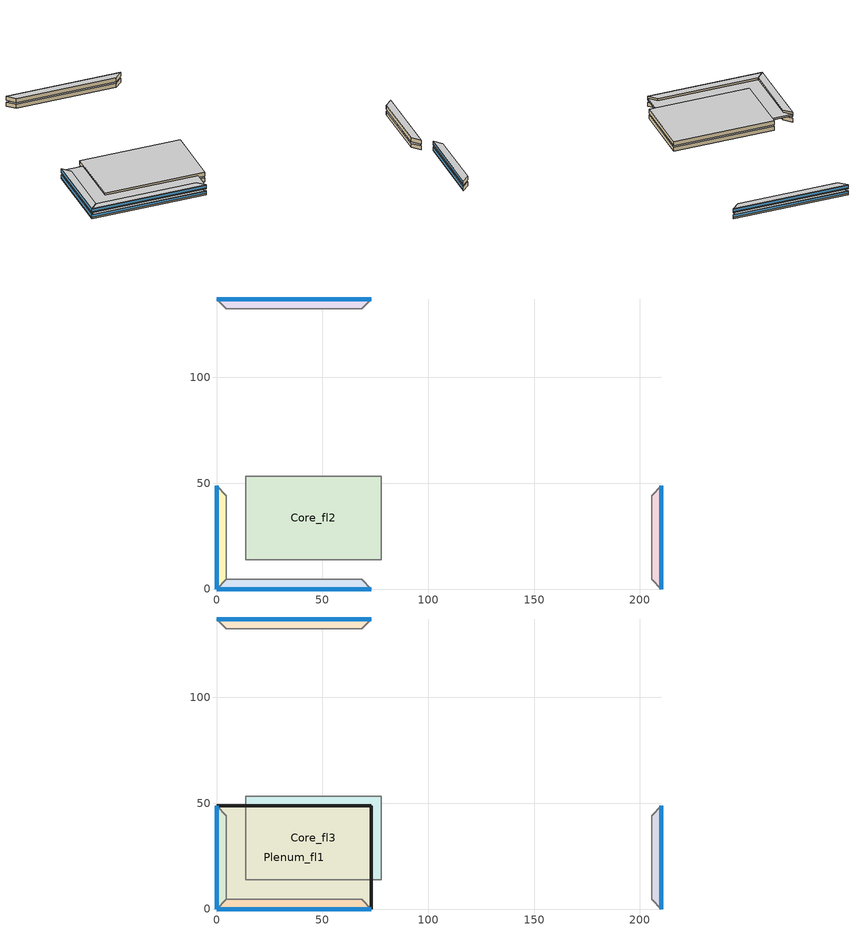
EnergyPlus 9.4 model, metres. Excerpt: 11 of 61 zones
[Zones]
Core_fl2
 floor adiabatic (INT-FLOOR-TOPSIDE): 77.68,53.31 77.68,13.72 13.72,13.72 13.72,53.31 z47.56
 wall to Perimeter_fl2_ZN_2 (int-walls): 77.68,13.72 77.68,53.31 z47.56:50.31
 wall to Perimeter_fl2_ZN_3 (int-walls): 77.68,53.31 13.72,53.31 z47.56:50.31
 wall to Perimeter_fl2_ZN_1 (int-walls): 13.72,13.72 77.68,13.72 z47.56:50.31
 wall to Perimeter_fl2_ZN_4 (int-walls): 13.72,53.31 13.72,13.72 z47.56:50.31
 ceiling to Plenum_fl2 (DropCeiling): 13.72,53.31 13.72,13.72 77.68,13.72 77.68,53.31 z50.31
Perimeter_fl2_ZN_1
 floor adiabatic (INT-FLOOR-TOPSIDE): 68.53,4.57 73.11,0 0,0 4.57,4.57 z47.56
 wall outside (Mass Non-res Ext Wall): 0,0 73.11,0 z47.56:50.31
 wall to Perimeter_fl2_ZN_2 (int-walls): 73.11,0 68.53,4.57 z47.56:50.31
 wall to Perimeter_fl2_ZN_4 (int-walls): 4.57,4.57 0,0 z47.56:50.31
 window (Window Non-res Fixed): 0,0 73.11,0 z48.48:50.06
 ceiling to Plenum_fl2 (DropCeiling): 4.57,4.57 0,0 73.11,0 68.53,4.57 z50.31
Perimeter_fl2_ZN_2
 floor adiabatic (INT-FLOOR-TOPSIDE): 205.63,44.16 210.13,48.74 210.13,0 205.63,4.57 z47.56
 wall outside (Mass Non-res Ext Wall): 210.13,0 210.13,48.74 z47.56:50.31
 wall to Perimeter_fl2_ZN_3 (int-walls): 210.13,48.74 205.63,44.16 z47.56:50.31
 window (Window Non-res Fixed): 210.13,0 210.13,48.74 z48.48:50.06
 ceiling to Plenum_fl2 (DropCeiling): 205.63,4.57 210.13,0 210.13,48.74 205.63,44.16 z50.31
Perimeter_fl2_ZN_3
 floor adiabatic (INT-FLOOR-TOPSIDE): 4.57,132.49 0,137.06 73.11,137.06 68.53,132.49 z47.56
 wall outside (Mass Non-res Ext Wall): 73.11,137.06 0,137.06 z47.56:50.31
 wall to Perimeter_fl2_ZN_4 (int-walls): 0,137.06 4.57,132.49 z47.56:50.31
 window (Window Non-res Fixed): 73.11,137.06 0,137.06 z48.48:50.06
 ceiling to Plenum_fl2 (DropCeiling): 68.53,132.49 73.11,137.06 0,137.06 4.57,132.49 z50.31
Perimeter_fl2_ZN_4
 floor adiabatic (INT-FLOOR-TOPSIDE): 4.57,4.57 0,0 0,48.74 4.57,44.16 z47.56
 wall outside (Mass Non-res Ext Wall): 0,48.74 0,0 z47.56:50.31
 window (Window Non-res Fixed): 0,48.74 0,0 z48.48:50.06
 ceiling to Plenum_fl2 (DropCeiling): 4.57,44.16 0,48.74 0,0 4.57,4.57 z50.31
Core_fl3
 floor adiabatic (INT-FLOOR-TOPSIDE): 77.68,53.31 77.68,13.72 13.72,13.72 13.72,53.31 z51.52
 wall to Perimeter_fl3_ZN_2 (int-walls): 77.68,13.72 77.68,53.31 z51.52:54.27
 wall to Perimeter_fl3_ZN_3 (int-walls): 77.68,53.31 13.72,53.31 z51.52:54.27
 wall to Perimeter_fl3_ZN_1 (int-walls): 13.72,13.72 77.68,13.72 z51.52:54.27
 wall to Perimeter_fl3_ZN_4 (int-walls): 13.72,53.31 13.72,13.72 z51.52:54.27
 ceiling to Plenum_fl3 (DropCeiling): 13.72,53.31 13.72,13.72 77.68,13.72 77.68,53.31 z54.27
Plenum_fl1
 floor to Perimeter_fl1_ZN_1 (DropCeiling): 73.11,0 0,0 4.57,4.57 68.53,4.57 z51.83
 floor to Perimeter_fl1_ZN_2 (DropCeiling): 73.11,0 68.53,4.57 68.53,44.16 73.11,48.74 z51.83
 floor to Perimeter_fl1_ZN_3 (DropCeiling): 0,48.74 73.11,48.74 68.53,44.16 4.57,44.16 z51.83
 floor to Perimeter_fl1_ZN_4 (DropCeiling): 0,0 0,48.74 4.57,44.16 4.57,4.57 z51.83
 floor to Core_fl1 (DropCeiling): 68.53,4.57 4.57,4.57 4.57,44.16 68.53,44.16 z51.83
 wall outside (Mass Non-res Ext Wall): 73.11,0 73.11,48.74 0,48.74 0,0 73.11,0 z51.83:53.05
 ceiling adiabatic (INT-FLOOR-UNDERSIDE): 73.11,48.74 0,48.74 0,0 73.11,0 z53.05
Perimeter_fl3_ZN_1
 floor adiabatic (INT-FLOOR-TOPSIDE): 68.53,4.57 73.11,0 0,0 4.57,4.57 z51.52
 wall outside (Mass Non-res Ext Wall): 0,0 73.11,0 z51.52:54.27
 wall to Perimeter_fl3_ZN_2 (int-walls): 73.11,0 68.53,4.57 z51.52:54.27
 wall to Perimeter_fl3_ZN_4 (int-walls): 4.57,4.57 0,0 z51.52:54.27
 window (Window Non-res Fixed): 0,0 73.11,0 z52.44:54.02
 ceiling to Plenum_fl3 (DropCeiling): 4.57,4.57 0,0 73.11,0 68.53,4.57 z54.27
Perimeter_fl3_ZN_2
 floor adiabatic (INT-FLOOR-TOPSIDE): 205.63,44.16 210.13,48.74 210.13,0 205.63,4.57 z51.52
 wall outside (Mass Non-res Ext Wall): 210.13,0 210.13,48.74 z51.52:54.27
 wall to Perimeter_fl3_ZN_3 (int-walls): 210.13,48.74 205.63,44.16 z51.52:54.27
 window (Window Non-res Fixed): 210.13,0 210.13,48.74 z52.44:54.02
 ceiling to Plenum_fl3 (DropCeiling): 205.63,4.57 210.13,0 210.13,48.74 205.63,44.16 z54.27
Perimeter_fl3_ZN_3
 floor adiabatic (INT-FLOOR-TOPSIDE): 4.57,132.49 0,137.06 73.11,137.06 68.53,132.49 z51.52
 wall outside (Mass Non-res Ext Wall): 73.11,137.06 0,137.06 z51.52:54.27
 wall to Perimeter_fl3_ZN_4 (int-walls): 0,137.06 4.57,132.49 z51.52:54.27
 window (Window Non-res Fixed): 73.11,137.06 0,137.06 z52.44:54.02
 ceiling to Plenum_fl3 (DropCeiling): 68.53,132.49 73.11,137.06 0,137.06 4.57,132.49 z54.27
Perimeter_fl3_ZN_4
 floor adiabatic (INT-FLOOR-TOPSIDE): 4.57,4.57 0,0 0,48.74 4.57,44.16 z51.52
 wall outside (Mass Non-res Ext Wall): 0,48.74 0,0 z51.52:54.27
 window (Window Non-res Fixed): 0,48.74 0,0 z52.44:54.02
 ceiling to Plenum_fl3 (DropCeiling): 4.57,44.16 0,48.74 0,0 4.57,4.57 z54.27
[Building]
Ref Bldg Large Office New2004_v1.3_5.0: 0, City, 0.04, 0.2, FullInteriorAndExterior, 25, 6
[Site:GroundTemperature:BuildingSurface]
19.91, 19.92, 19.91, 19.93, 19.95, 20.04, 20.33, 20.06, 20.44, 20.09, 19.99, 19.95
[Site:Location]
USA CA-SAN FRANCISCO: 37.62, -122.4, -8, 5
[Site:WaterMainsTemperature]
Correlation: , 13.08, 8
[Construction]
DropCeiling: Std AC02
INT-FLOOR-TOPSIDE: MAT-CC05 4 HW CONCRETE, CP02 CARPET PAD
INT-FLOOR-UNDERSIDE: CP02 CARPET PAD, MAT-CC05 4 HW CONCRETE
InteriorFurnishings: Std Wood 6inch
Mass Non-res Ext Wall: 1IN Stucco, 8IN Concrete HW, Mass NonRes Wall Insulation, 1/2IN Gypsum
Window Non-res Fixed: NonRes Fixed Assembly Window
int-walls: 1/2IN Gypsum, 1/2IN Gypsum
[Material]
1/2IN Gypsum: Smooth, 0.0127, 0.16, 784.9, 830, 0.9, 0.92, 0.92
1IN Stucco: Smooth, 0.0253, 0.6918, 1858, 837, 0.9, 0.92, 0.92
8IN CONCRETE HW: Rough, 0.2032, 1.311, 2240, 836.8, 0.9, 0.7, 0.7
MAT-CC05 4 HW CONCRETE: Rough, 0.1016, 1.311, 2240, 836.8, 0.9, 0.7, 0.7
Mass NonRes Wall Insulation: MediumRough, 0.03654, 0.049, 265, 836.8, 0.9, 0.7, 0.7
Std AC02: MediumSmooth, 0.0127, 0.057, 288, 1339, 0.9, 0.7, 0.2
Std Wood 6inch: MediumSmooth, 0.15, 0.12, 540, 1210, 0.9, 0.7, 0.7
[Material:NoMass]
CP02 CARPET PAD: VeryRough, 0.2165, 0.9, 0.7, 0.8
[WindowMaterial:SimpleGlazingSystem]
NonRes Fixed Assembly Window: 6.927, 0.39
[ElectricEquipment]
Core_fl2_PlugMisc_Equip: Core_fl2, BLDG_EQUIP_SCH, Watts/Area, , 10.76, , 0, 0.5, 0, General
Core_fl3_PlugMisc_Equip: Core_fl3, BLDG_EQUIP_SCH, Watts/Area, , 10.76, , 0, 0.5, 0, General
Perimeter_fl2_ZN_1_PlugMisc_Equip: Perimeter_fl2_ZN_1, BLDG_EQUIP_SCH, Watts/Area, , 10.76, , 0, 0.5, 0, General
Perimeter_fl3_ZN_1_PlugMisc_Equip: Perimeter_fl3_ZN_1, BLDG_EQUIP_SCH, Watts/Area, , 10.76, , 0, 0.5, 0, General
Perimeter_fl2_ZN_2_PlugMisc_Equip: Perimeter_fl2_ZN_2, BLDG_EQUIP_SCH, Watts/Area, , 10.76, , 0, 0.5, 0, General
Perimeter_fl3_ZN_2_PlugMisc_Equip: Perimeter_fl3_ZN_2, BLDG_EQUIP_SCH, Watts/Area, , 10.76, , 0, 0.5, 0, General
Perimeter_fl2_ZN_3_PlugMisc_Equip: Perimeter_fl2_ZN_3, BLDG_EQUIP_SCH, Watts/Area, , 10.76, , 0, 0.5, 0, General
Perimeter_fl3_ZN_3_PlugMisc_Equip: Perimeter_fl3_ZN_3, BLDG_EQUIP_SCH, Watts/Area, , 10.76, , 0, 0.5, 0, General
Perimeter_fl2_ZN_4_PlugMisc_Equip: Perimeter_fl2_ZN_4, BLDG_EQUIP_SCH, Watts/Area, , 10.76, , 0, 0.5, 0, General
Perimeter_fl3_ZN_4_PlugMisc_Equip: Perimeter_fl3_ZN_4, BLDG_EQUIP_SCH, Watts/Area, , 10.76, , 0, 0.5, 0, General
[Exterior:FuelEquipment]
Elevators: Electricity, BLDG_ELEVATORS, 244400, Elevators
[Exterior:Lights]
Exterior Facade Lighting: ALWAYS_ON, 51260, AstronomicalClock, Exterior Facade Lighting
[InternalMass]
Core_fl2 Internal Mass: InteriorFurnishings, Core_fl2, 5065
Core_fl3 Internal Mass: InteriorFurnishings, Core_fl3, 5065
Perimeter_fl2_ZN_1 Internal Mass: InteriorFurnishings, Perimeter_fl2_ZN_1, 626.8
Perimeter_fl3_ZN_1 Internal Mass: InteriorFurnishings, Perimeter_fl3_ZN_1, 626.8
Perimeter_fl2_ZN_2 Internal Mass: InteriorFurnishings, Perimeter_fl2_ZN_2, 404
Perimeter_fl3_ZN_2 Internal Mass: InteriorFurnishings, Perimeter_fl3_ZN_2, 404
Perimeter_fl2_ZN_3 Internal Mass: InteriorFurnishings, Perimeter_fl2_ZN_3, 626.8
Perimeter_fl3_ZN_3 Internal Mass: InteriorFurnishings, Perimeter_fl3_ZN_3, 626.8
Perimeter_fl2_ZN_4 Internal Mass: InteriorFurnishings, Perimeter_fl2_ZN_4, 404
Perimeter_fl3_ZN_4 Internal Mass: InteriorFurnishings, Perimeter_fl3_ZN_4, 404
[Lights]
Core_fl2_Lights: Core_fl2, BLDG_LIGHT_SCH, Watts/Area, , 10.76, , 0, 0.7, 0.2, 1, General, No
Core_fl3_Lights: Core_fl3, BLDG_LIGHT_SCH, Watts/Area, , 10.76, , 0, 0.7, 0.2, 1, General, No
Perimeter_fl2_ZN_1_Lights: Perimeter_fl2_ZN_1, BLDG_LIGHT_SCH, Watts/Area, , 10.76, , 0, 0.7, 0.2, 1, General, No
Perimeter_fl3_ZN_1_Lights: Perimeter_fl3_ZN_1, BLDG_LIGHT_SCH, Watts/Area, , 10.76, , 0, 0.7, 0.2, 1, General, No
Perimeter_fl2_ZN_2_Lights: Perimeter_fl2_ZN_2, BLDG_LIGHT_SCH, Watts/Area, , 10.76, , 0, 0.7, 0.2, 1, General, No
Perimeter_fl3_ZN_2_Lights: Perimeter_fl3_ZN_2, BLDG_LIGHT_SCH, Watts/Area, , 10.76, , 0, 0.7, 0.2, 1, General, No
Perimeter_fl2_ZN_3_Lights: Perimeter_fl2_ZN_3, BLDG_LIGHT_SCH, Watts/Area, , 10.76, , 0, 0.7, 0.2, 1, General, No
Perimeter_fl3_ZN_3_Lights: Perimeter_fl3_ZN_3, BLDG_LIGHT_SCH, Watts/Area, , 10.76, , 0, 0.7, 0.2, 1, General, No
Perimeter_fl2_ZN_4_Lights: Perimeter_fl2_ZN_4, BLDG_LIGHT_SCH, Watts/Area, , 10.76, , 0, 0.7, 0.2, 1, General, No
Perimeter_fl3_ZN_4_Lights: Perimeter_fl3_ZN_4, BLDG_LIGHT_SCH, Watts/Area, , 10.76, , 0, 0.7, 0.2, 1, General, No
[OtherEquipment]
Spawn-Zone-Core_fl2-RadiantGains: None, Core_fl2, Spawn-RadiantGains-Schedule, EquipmentLevel, 0, 0, 0, 0, 1, 0
Spawn-Zone-Core_fl3-RadiantGains: None, Core_fl3, Spawn-RadiantGains-Schedule, EquipmentLevel, 0, 0, 0, 0, 1, 0
Spawn-Zone-Plenum_fl1-RadiantGains: None, Plenum_fl1, Spawn-RadiantGains-Schedule, EquipmentLevel, 0, 0, 0, 0, 1, 0
Spawn-Zone-Perimeter_fl2_ZN_1-RadiantGains: None, Perimeter_fl2_ZN_1, Spawn-RadiantGains-Schedule, EquipmentLevel, 0, 0, 0, 0, 1, 0
Spawn-Zone-Perimeter_fl3_ZN_1-RadiantGains: None, Perimeter_fl3_ZN_1, Spawn-RadiantGains-Schedule, EquipmentLevel, 0, 0, 0, 0, 1, 0
Spawn-Zone-Perimeter_fl2_ZN_2-RadiantGains: None, Perimeter_fl2_ZN_2, Spawn-RadiantGains-Schedule, EquipmentLevel, 0, 0, 0, 0, 1, 0
Spawn-Zone-Perimeter_fl3_ZN_2-RadiantGains: None, Perimeter_fl3_ZN_2, Spawn-RadiantGains-Schedule, EquipmentLevel, 0, 0, 0, 0, 1, 0
Spawn-Zone-Perimeter_fl2_ZN_3-RadiantGains: None, Perimeter_fl2_ZN_3, Spawn-RadiantGains-Schedule, EquipmentLevel, 0, 0, 0, 0, 1, 0
Spawn-Zone-Perimeter_fl3_ZN_3-RadiantGains: None, Perimeter_fl3_ZN_3, Spawn-RadiantGains-Schedule, EquipmentLevel, 0, 0, 0, 0, 1, 0
Spawn-Zone-Perimeter_fl2_ZN_4-RadiantGains: None, Perimeter_fl2_ZN_4, Spawn-RadiantGains-Schedule, EquipmentLevel, 0, 0, 0, 0, 1, 0
Spawn-Zone-Perimeter_fl3_ZN_4-RadiantGains: None, Perimeter_fl3_ZN_4, Spawn-RadiantGains-Schedule, EquipmentLevel, 0, 0, 0, 0, 1, 0
[People]
Core_fl2 People: Core_fl2, BLDG_OCC_SCH, Area/Person, , , 18.58, 0.3, Autocalculate, ACTIVITY_SCH, , No, ZoneAveraged, , WORK_EFF_SCH, ClothingInsulationSchedule, , CLOTHING_SCH, AIR_VELO_SCH, Fanger
Core_fl3 People: Core_fl3, BLDG_OCC_SCH, Area/Person, , , 18.58, 0.3, Autocalculate, ACTIVITY_SCH, , No, ZoneAveraged, , WORK_EFF_SCH, ClothingInsulationSchedule, , CLOTHING_SCH, AIR_VELO_SCH, Fanger
Perimeter_fl2_ZN_1 People: Perimeter_fl2_ZN_1, BLDG_OCC_SCH, Area/Person, , , 18.58, 0.3, Autocalculate, ACTIVITY_SCH, , No, ZoneAveraged, , WORK_EFF_SCH, ClothingInsulationSchedule, , CLOTHING_SCH, AIR_VELO_SCH, Fanger
Perimeter_fl3_ZN_1 People: Perimeter_fl3_ZN_1, BLDG_OCC_SCH, Area/Person, , , 18.58, 0.3, Autocalculate, ACTIVITY_SCH, , No, ZoneAveraged, , WORK_EFF_SCH, ClothingInsulationSchedule, , CLOTHING_SCH, AIR_VELO_SCH, Fanger
Perimeter_fl2_ZN_2 People: Perimeter_fl2_ZN_2, BLDG_OCC_SCH, Area/Person, , , 18.58, 0.3, Autocalculate, ACTIVITY_SCH, , No, ZoneAveraged, , WORK_EFF_SCH, ClothingInsulationSchedule, , CLOTHING_SCH, AIR_VELO_SCH, Fanger
Perimeter_fl3_ZN_2 People: Perimeter_fl3_ZN_2, BLDG_OCC_SCH, Area/Person, , , 18.58, 0.3, Autocalculate, ACTIVITY_SCH, , No, ZoneAveraged, , WORK_EFF_SCH, ClothingInsulationSchedule, , CLOTHING_SCH, AIR_VELO_SCH, Fanger
Perimeter_fl2_ZN_3 People: Perimeter_fl2_ZN_3, BLDG_OCC_SCH, Area/Person, , , 18.58, 0.3, Autocalculate, ACTIVITY_SCH, , No, ZoneAveraged, , WORK_EFF_SCH, ClothingInsulationSchedule, , CLOTHING_SCH, AIR_VELO_SCH, Fanger
Perimeter_fl3_ZN_3 People: Perimeter_fl3_ZN_3, BLDG_OCC_SCH, Area/Person, , , 18.58, 0.3, Autocalculate, ACTIVITY_SCH, , No, ZoneAveraged, , WORK_EFF_SCH, ClothingInsulationSchedule, , CLOTHING_SCH, AIR_VELO_SCH, Fanger
Perimeter_fl2_ZN_4 People: Perimeter_fl2_ZN_4, BLDG_OCC_SCH, Area/Person, , , 18.58, 0.3, Autocalculate, ACTIVITY_SCH, , No, ZoneAveraged, , WORK_EFF_SCH, ClothingInsulationSchedule, , CLOTHING_SCH, AIR_VELO_SCH, Fanger
Perimeter_fl3_ZN_4 People: Perimeter_fl3_ZN_4, BLDG_OCC_SCH, Area/Person, , , 18.58, 0.3, Autocalculate, ACTIVITY_SCH, , No, ZoneAveraged, , WORK_EFF_SCH, ClothingInsulationSchedule, , CLOTHING_SCH, AIR_VELO_SCH, Fanger
[Zone]
Core_fl2: 0, 4.573, 4.573, 7.9264, 1, 1, , , Autocalculate, , , Yes
Core_fl3: 0, 4.573, 4.573, 11.8896, 1, 1, , , Autocalculate, , , Yes
Plenum_fl1: 0, 0, 0, 6.7072, 1, 1, , , Autocalculate, , , No
Perimeter_fl2_ZN_1; Perimeter_fl2_ZN_4: 0, 0, 0, 7.9264, 1, 1, , , Autocalculate, , , Yes
Perimeter_fl3_ZN_1; Perimeter_fl3_ZN_4: 0, 0, 0, 11.8896, 1, 1, , , Autocalculate, , , Yes
Perimeter_fl2_ZN_2: 0, 68.53, 0, 7.9264, 1, 1, , , Autocalculate, , , Yes
Perimeter_fl3_ZN_2: 0, 68.53, 0, 11.8896, 1, 1, , , Autocalculate, , , Yes
Perimeter_fl2_ZN_3: 0, 0, 44.16, 7.9264, 1, 1, , , Autocalculate, , , Yes
Perimeter_fl3_ZN_3: 0, 0, 44.16, 11.8896, 1, 1, , , Autocalculate, , , Yes
[Schedule:Compact]
ACTIVITY_SCH: Any Number, Through: 12/31, For: AllDays, Until: 24:00, 120
AIR_VELO_SCH: Any Number, Through: 12/31, For: AllDays, Until: 24:00, 0.2
ALWAYS_ON: On/Off, Through: 12/31, For: AllDays, Until: 24:00, 1
BLDG_ELEVATORS: Fraction, Through: 12/31, For: AllDays, Until: 04:00, 0.05, Until: 05:00, 0.1, Until: 06:00, 0.2, Until: 07:00, 0.4, Until: 09:00, 0.5, Until: 10:00, 0.35, Until: 16:00, 0.15, Until: 17:00, 0.35, Until: 19:00, 0.5, Until: 21:00, 0.4, Until: 22:00, 0.3, Until: 23:00, 0.2, Until: 24:00, 0.1
BLDG_EQUIP_SCH: Fraction, Through: 12/31, For: Weekdays, Until: 08:00, 0.4, Until: 12:00, 0.9, Until: 13:00, 0.8, Until: 17:00, 0.9, Until: 18:00, 0.8, Until: 20:00, 0.6, Until: 22:00, 0.5, Until: 24:00, 0.4, For: Saturday, Until: 06:00, 0.3, Until: 08:00, 0.4, Until: 14:00, 0.5, Until: 17:00, 0.35, Until: 24:00, 0.3, For: SummerDesignDay, Until: 24:00, 1, For: WinterDesignDay, Until: 24:00, 0, For: AllOtherDays, Until: 24:00, 0.3
BLDG_LIGHT_SCH: Fraction, Through: 12/31, For: Weekdays, Until: 05:00, 0.05, Until: 07:00, 0.1, Until: 08:00, 0.3, Until: 17:00, 0.9, Until: 18:00, 0.7, Until: 20:00, 0.5, Until: 22:00, 0.3, Until: 23:00, 0.1, Until: 24:00, 0.05, For: Saturday, Until: 06:00, 0.05, Until: 08:00, 0.1, Until: 14:00, 0.5, Until: 17:00, 0.15, Until: 24:00, 0.05, For: SummerDesignDay, Until: 24:00, 1, For: WinterDesignDay, Until: 24:00, 0, For: AllOtherDays, Until: 24:00, 0.05
BLDG_OCC_SCH: Fraction, Through: 12/31, For: SummerDesignDay, Until: 06:00, 0, Until: 22:00, 1, Until: 24:00, 0.05, For: Weekdays, Until: 06:00, 0, Until: 07:00, 0.1, Until: 08:00, 0.2, Until: 12:00, 0.95, Until: 13:00, 0.5, Until: 17:00, 0.95, Until: 18:00, 0.7, Until: 20:00, 0.4, Until: 22:00, 0.1, Until: 24:00, 0.05, For: Saturday, Until: 06:00, 0, Until: 08:00, 0.1, Until: 14:00, 0.5, Until: 17:00, 0.1, Until: 24:00, 0, For: AllOtherDays, Until: 24:00, 0
CLOTHING_SCH: Any Number, Through: 04/30, For: AllDays, Until: 24:00, 1, Through: 09/30, For: AllDays, Until: 24:00, 0.5, Through: 12/31, For: AllDays, Until: 24:00, 1
WORK_EFF_SCH: Fraction, Through: 12/31, For: AllDays, Until: 24:00, 0
[Schedule:Constant]
Spawn-RadiantGains-Schedule: 1
